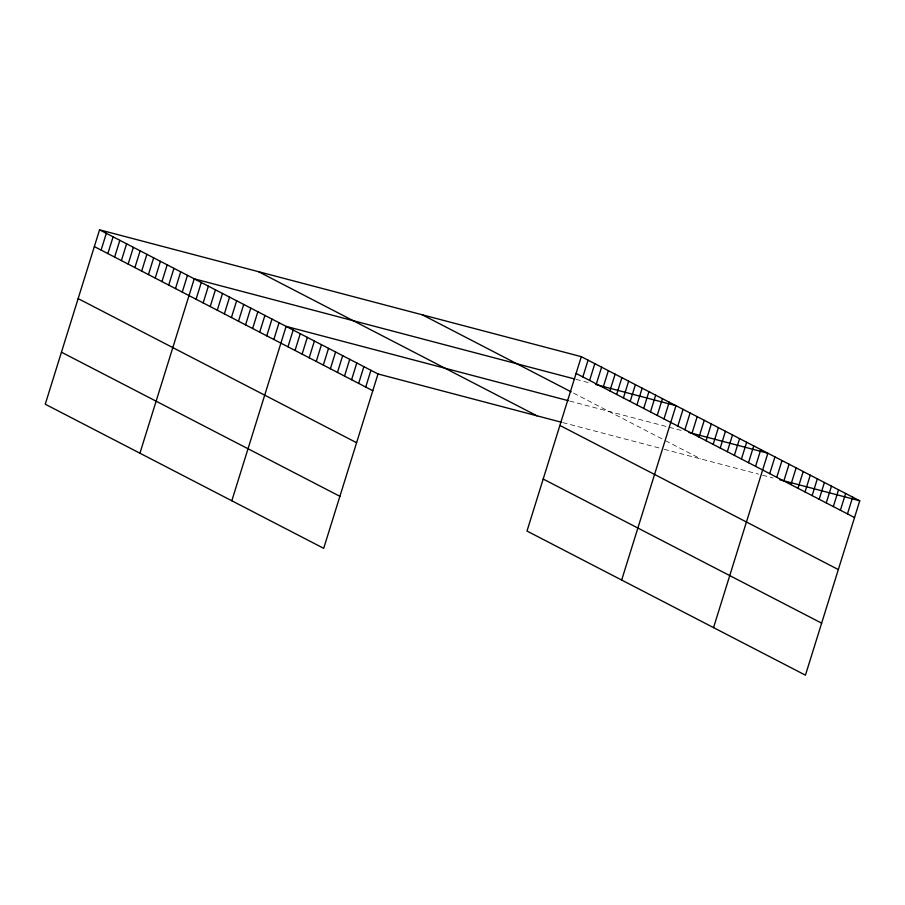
<?xml version="1.0" encoding="UTF-8"?>
<svg xmlns="http://www.w3.org/2000/svg" width="905" height="905" viewBox="0 0 905 905"><rect width="100%" height="100%" fill="white"/><g stroke="black" fill="none" stroke-linecap="round" stroke-linejoin="round"><path stroke-width="0.68" stroke-dasharray="4.53 3.39" d="M576.123 379.376L589.257 382.838M569.63 401.039L681.148 430.407M562.706 422.578L662.879 448.959M664.225 449.31L758.582 474.152M762.53 475.193L773.04 477.964M573.544 393.087L664.259 440.034M665.435 440.644L700.775 458.937"/><path stroke-width="1.36" d="M99.561 229.825L45.25 404.207L323.696 548.328L378.007 373.957L99.561 229.825L581.304 356.672L859.75 500.793L805.439 675.175L526.993 531.043L581.304 356.672M101.1 250.085L106.326 233.332M107.865 253.581L113.091 236.827M114.63 257.088L119.845 240.323M121.394 260.583L126.61 243.83M128.159 264.09L133.374 247.325M134.913 267.586L140.139 250.832M141.678 271.081L146.904 254.328M148.443 274.588L153.658 257.823M155.208 278.084L160.423 261.33M161.961 281.591L167.187 264.826M168.726 285.086L173.952 268.332M175.491 288.593L180.706 271.828M182.256 292.089L187.471 275.335M139.924 453.213L194.236 278.831L574.811 379.037M196.08 299.25L201.306 282.484M203.15 302.904L208.376 286.15M210.22 306.569L215.435 289.804M217.291 310.223L222.506 293.469M224.361 313.877L229.576 297.123M231.42 317.542L236.646 300.777M238.49 321.196L243.717 304.442M245.56 324.861L250.787 308.096M252.631 328.515L257.846 311.761M259.701 332.169L264.916 315.415M266.771 335.834L271.986 319.069M273.83 339.488L279.057 322.734M231.816 500.77L286.127 326.388L568.283 400.677M287.971 346.807L293.186 330.054M295.041 350.461L300.256 333.707M302.112 354.127L307.327 337.361M309.182 357.78L314.397 341.027M316.241 361.446L321.467 344.681M323.311 365.1L328.538 348.346M330.382 368.765L335.597 352M337.452 372.419L342.667 355.665M344.522 376.073L349.737 359.319M351.581 379.738L356.808 362.973M358.652 383.392L363.878 366.638M365.722 387.057L370.937 370.292M582.843 376.933L588.069 360.167M589.608 380.428L594.823 363.674M596.372 383.924L601.587 367.17M603.126 387.431L608.352 370.665M609.891 390.926L615.117 374.172M616.656 394.433L621.871 377.668M623.421 397.929L628.636 381.175M630.185 401.424L635.4 384.67M636.939 404.931L642.165 388.166M643.704 408.427L648.93 391.673M650.469 411.933L655.684 395.168M657.234 415.429L662.449 398.675M663.987 418.925L669.214 402.171M621.667 580.048L675.978 405.666L595.829 384.568M677.822 426.085L683.037 409.332M684.893 429.751L690.108 412.985M691.963 433.405L697.178 416.651M699.033 437.07L704.248 420.305M706.092 440.724L711.319 423.97M713.163 444.378L718.389 427.624M720.233 448.043L725.448 431.278M727.303 451.697L732.518 434.943M734.374 455.362L739.589 438.597M741.433 459.016L746.659 442.262M748.503 462.67L753.729 445.916M755.573 466.335L760.788 449.57M713.547 627.606L767.859 453.235L689.033 432.477M769.714 473.654L774.929 456.889M776.784 477.308L781.999 460.555M783.843 480.962L789.07 464.208M790.913 484.627L796.14 467.862M797.984 488.281L803.199 471.528M805.054 491.947L810.269 475.182M812.124 495.601L817.339 478.847M819.183 499.255L824.41 482.501M826.254 502.92L831.48 486.155M833.324 506.574L838.55 489.82M840.394 510.239L845.609 493.474M847.465 513.893L852.68 497.139M378.007 373.957L561.349 422.228M779.601 479.695L859.75 500.793M576.078 373.426L854.535 517.558M422.33 314.816L571.191 391.865M559.878 425.441L838.324 569.562M258.536 271.681L536.982 415.814M94.346 246.59L372.792 390.711M543.192 479.028L821.638 623.16M78.147 298.605L356.593 442.726M61.45 352.192L339.895 496.313"/></g></svg>
